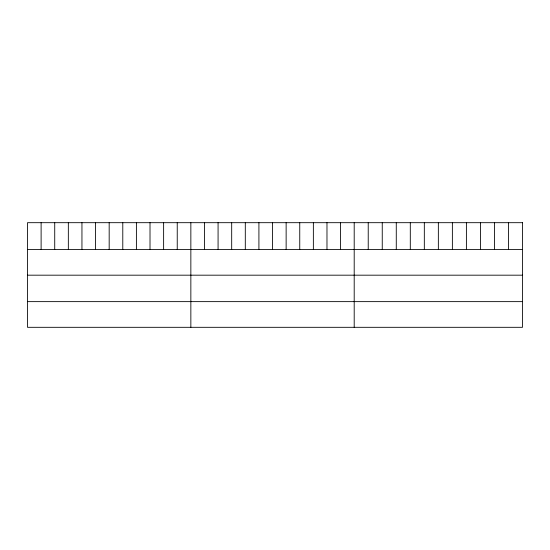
<?xml version="1.0" encoding="UTF-8"?>
<svg xmlns="http://www.w3.org/2000/svg" width="550" height="550" viewBox="0 0 550 550"><rect width="100%" height="100%" fill="white"/><g stroke="black" fill="none" stroke-linecap="round" stroke-linejoin="round"><path stroke-width="0.82" d="M27.5 249.508L522.5 249.508M27.5 275.179L522.5 275.179M27.5 301.634L522.5 301.634M508.475 222.688L508.475 249.508M494.45 222.688L494.45 249.508M480.425 222.688L480.425 249.508M466.4 222.688L466.4 249.508M452.375 222.688L452.375 249.508M438.35 222.688L438.35 249.508M424.325 222.688L424.325 249.508M410.3 222.688L410.3 249.508M396.275 222.688L396.275 249.508M382.25 222.688L382.25 249.508M368.225 222.688L368.225 249.508M354.2 222.688L354.2 327.312M340.587 222.688L340.587 249.508M326.975 222.688L326.975 249.508M313.363 222.688L313.363 249.508M299.75 222.688L299.75 249.508M286.137 222.688L286.137 249.508M272.525 222.688L272.525 249.508M258.913 222.688L258.913 249.508M245.3 222.688L245.3 249.508M231.688 222.688L231.688 249.508M218.075 222.688L218.075 249.508M204.462 222.688L204.462 249.508M190.85 222.688L190.85 327.312M177.238 222.688L177.238 249.508M163.625 222.688L163.625 249.508M150.012 222.688L150.012 249.508M136.4 222.688L136.4 249.508M122.787 222.688L122.787 249.508M109.175 222.688L109.175 249.508M95.562 222.688L95.562 249.508M81.95 222.688L81.95 249.508M68.338 222.688L68.338 249.508M54.725 222.688L54.725 249.508M41.112 222.688L41.112 249.508M522.5 222.688L27.5 222.688L27.5 327.312L522.5 327.312L522.5 222.688"/></g></svg>
